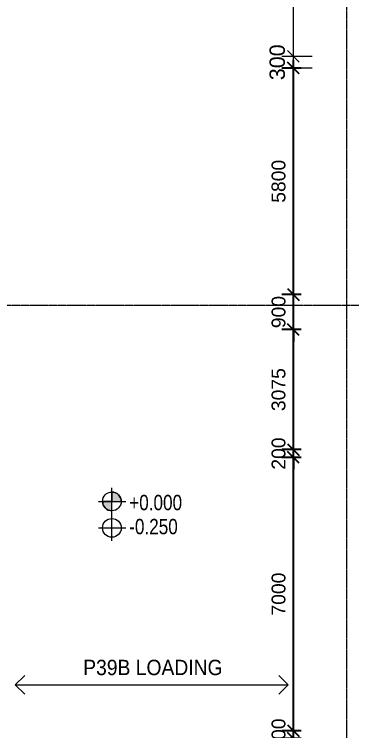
# Model space of a CAD drawing. Header units: millimetres. Extents: x -309924 to 219496, y -330797 to 211873.
# Drawn here: x 82829 to 91481, y 174556 to 192909 of the extents above; entities that cross this region are included whole.
import ezdxf

# ---------------------------------------------------------------- set-up
doc = ezdxf.new("R2010")
doc.units = ezdxf.units.MM
doc.linetypes.add('Grid Line', pattern=[21, 12, -3, 3, -3])
for name, color, linetype, lineweight in [('A-ANNO-DIMS', 7, 'Continuous', 9), ('A-DETL', 102, 'Continuous', 5), ('G-ANNO-DIMS', 7, 'Continuous', 5), ('G-ANNO-TEXT', 7, 'Continuous', 5), ('S-GRID-1', 7, 'Grid Line', 5)]:
    doc.layers.add(name, color=color, linetype=linetype, lineweight=lineweight)
doc.styles.add('Arial_1', font='arial.ttf', dxfattribs={"height": 393.413174})
doc.styles.add('Arial_11', font='arial.ttf', dxfattribs={"height": 354.071856})
doc.styles.add('Arial_5', font='arial.ttf', dxfattribs={"width": 0.9, "height": 393.413174})
doc.styles.add('Arial_9', font='arial.ttf', dxfattribs={"width": 0.8, "height": 393.413174})
doc.dimstyles.new('Diagonal_-_2_0mm_Arial', dxfattribs={"dimscale": 304.8, "dimtxt": 500, "dimasz": 0.984252, "dimexe": 0.984252, "dimexo": 0.984252, "dimgap": 0.656168, "dimtad": 1, "dimdec": 0, "dimrnd": 5, "dimzin": 0, "dimdsep": 46, "dimtxsty": 'Arial_11', "dimblk1": 'OBLIQUE', "dimblk2": 'OBLIQUE', "dimsah": 1, "dimcen": 0.09, "dimdle": 0.656168, "dimadec": 0, "dimazin": 0, "dimtfac": 1, "dimtdec": 4, "dimtix": 1, "dimtmove": 0, "dimatfit": 3, "dimfxl": 1, "dimtvp": 1, "dimtolj": 1, "dimtzin": 0, "dimarcsym": 2})

# ---------------------------------------------------------------- blocks, each defined once
blk = doc.blocks.new('Spot Elevations - Spot Elevation - Target Filled_FFL_SFL-5422820-B2_F PLAN _2 OF 2_')
at = {"layer": 'G-ANNO-DIMS'}
h = blk.add_hatch(color=256, dxfattribs=at)
edge = h.paths.add_edge_path(flags=0)
edge.add_arc((0, 5.494), 1.2, 0, 90, ccw=False)
edge.add_line((1.2, 5.494), (0, 5.494))
edge.add_line((0, 5.494), (0, 6.694))
h = blk.add_hatch(color=256, dxfattribs=at)
edge = h.paths.add_edge_path(flags=0)
edge.add_arc((0, 5.494), 1.2, 180, 270, ccw=False)
edge.add_line((-1.2, 5.494), (0, 5.494))
edge.add_line((0, 5.494), (0, 4.294))
for p, q in [((0, 3.814), (0, 7.211)), ((0, 6.694), (0, 5.494)), ((-1.738, 5.494), (1.804, 5.494)), ((0, 5.494), (-1.2, 5.494)), ((0, 4.294), (0, 5.494)), ((0, 5.494), (1.2, 5.494)), ((0, 0.418), (0, 3.814)), ((-1.738, 2.097), (1.804, 2.097))]:
    blk.add_line(p, q, dxfattribs=at)
for centre in [(0, 5.494), (0, 2.097)]:
    blk.add_circle(centre, 1.2, dxfattribs=at)
for start, end in [(360, 90), (180, 270)]:
    blk.add_arc((0, 5.494), 1.2, start, end, dxfattribs=at)
blk = doc.blocks.new('Dims-B2-FPLAN_2OF2__dwg__Oblique-5772969-B2_F PLAN _2 OF 2_')
at = {"layer": 'A-ANNO-DIMS'}
blk.add_line((-0.5, -0.5), (0.5, 0.5), dxfattribs=at)
blk = doc.blocks.new('_Oblique')
at = {"color": 0, "linetype": 'ByBlock', "lineweight": -2}
blk.add_line((-0.5, -0.5), (0.5, 0.5), dxfattribs=at)
blk = doc.blocks.new('*D189')
at = {"layer": 'A-ANNO-DIMS', "color": 0, "lineweight": -2, "transparency": 16777216}
for p, q in [((89987, 181756), (89987, 182056)), ((90187, 181756), (89687, 181756)), ((89987, 181556), (89987, 181756)), ((90187, 181556), (89687, 181556)), ((89987, 181556), (89987, 181256))]:
    blk.add_line(p, q, dxfattribs=at)
at = {"layer": 'Defpoints', "color": 0, "transparency": 16777216}
for p in [(89987, 181756), (90487, 181756), (90487, 181556)]:
    blk.add_point(p, dxfattribs=at)
at = {"layer": 'A-ANNO-DIMS', "color": 0, "lineweight": -2, "transparency": 16777216, "xscale": 299.9999999999999, "yscale": 299.9999999999999, "zscale": 299.9999999999999}
for p, rotation in [((89987, 181756), 270), ((89987, 181556), 90)]:
    blk.add_blockref('_Oblique', p, dxfattribs=dict(at, rotation=rotation))
at = {"layer": 'A-ANNO-DIMS', "color": 0, "transparency": 16777216, "insert": (89607, 181656), "char_height": 354.1, "attachment_point": 5, "rotation": 90, "style": 'Arial_11'}
blk.add_mtext('\\A1;200', dxfattribs=at)
blk = doc.blocks.new('*D190')
at = {"layer": 'A-ANNO-DIMS', "color": 0, "lineweight": -2, "transparency": 16777216}
for p, q in [((89987, 174356), (89987, 181756)), ((90187, 181556), (89687, 181556)), ((90187, 174556), (89687, 174556))]:
    blk.add_line(p, q, dxfattribs=at)
at = {"layer": 'Defpoints', "color": 0, "transparency": 16777216}
for p in [(89987, 181556), (90487, 181556), (90487, 174556)]:
    blk.add_point(p, dxfattribs=at)
at = {"layer": 'A-ANNO-DIMS', "color": 0, "lineweight": -2, "transparency": 16777216, "xscale": 299.9999999999999, "yscale": 299.9999999999999, "zscale": 299.9999999999999}
for p, rotation in [((89987, 181556), 90), ((89987, 174556), 270)]:
    blk.add_blockref('_Oblique', p, dxfattribs=dict(at, rotation=rotation))
at = {"layer": 'A-ANNO-DIMS', "color": 0, "transparency": 16777216, "insert": (89607, 178056), "char_height": 354.1, "attachment_point": 5, "rotation": 90, "style": 'Arial_11'}
blk.add_mtext('\\A1;7000', dxfattribs=at)
blk = doc.blocks.new('*D191')
at = {"layer": 'A-ANNO-DIMS', "color": 0, "lineweight": -2, "transparency": 16777216}
for p, q in [((89987, 174556), (89987, 174856)), ((90187, 174556), (89687, 174556)), ((89987, 174356), (89987, 174556)), ((90187, 174356), (89687, 174356)), ((89987, 174356), (89987, 174056))]:
    blk.add_line(p, q, dxfattribs=at)
at = {"layer": 'Defpoints', "color": 0, "transparency": 16777216}
for p in [(89987, 174556), (90487, 174556), (90487, 174356)]:
    blk.add_point(p, dxfattribs=at)
at = {"layer": 'A-ANNO-DIMS', "color": 0, "lineweight": -2, "transparency": 16777216, "xscale": 299.9999999999999, "yscale": 299.9999999999999, "zscale": 299.9999999999999}
for p, rotation in [((89987, 174556), 270), ((89987, 174356), 90)]:
    blk.add_blockref('_Oblique', p, dxfattribs=dict(at, rotation=rotation))
at = {"layer": 'A-ANNO-DIMS', "color": 0, "transparency": 16777216, "insert": (89607, 174456), "char_height": 354.1, "attachment_point": 5, "rotation": 90, "style": 'Arial_11'}
blk.add_mtext('\\A1;200', dxfattribs=at)
blk = doc.blocks.new('*D199')
at = {"layer": 'A-ANNO-DIMS', "color": 0, "lineweight": -2, "transparency": 16777216}
for p, q in [((89987, 185531), (89987, 191731)), ((90187, 191531), (89687, 191531)), ((90187, 185731), (89687, 185731))]:
    blk.add_line(p, q, dxfattribs=at)
at = {"layer": 'Defpoints', "color": 0, "transparency": 16777216}
for p in [(89987, 191531), (90487, 191531), (90487, 185731)]:
    blk.add_point(p, dxfattribs=at)
at = {"layer": 'A-ANNO-DIMS', "color": 0, "lineweight": -2, "transparency": 16777216, "xscale": 299.9999999999999, "yscale": 299.9999999999999, "zscale": 299.9999999999999}
for p, rotation in [((89987, 191531), 90), ((89987, 185731), 270)]:
    blk.add_blockref('_Oblique', p, dxfattribs=dict(at, rotation=rotation))
at = {"layer": 'A-ANNO-DIMS', "color": 0, "transparency": 16777216, "insert": (89607, 188631), "char_height": 354.1, "attachment_point": 5, "rotation": 90, "style": 'Arial_11'}
blk.add_mtext('\\A1;5800', dxfattribs=at)
blk = doc.blocks.new('*D200')
at = {"layer": 'A-ANNO-DIMS', "color": 0, "lineweight": -2, "transparency": 16777216}
for p, q in [((89987, 185731), (89987, 186031)), ((90187, 185731), (89687, 185731)), ((89987, 184831), (89987, 185731)), ((90187, 184831), (89687, 184831)), ((89987, 184831), (89987, 184531))]:
    blk.add_line(p, q, dxfattribs=at)
at = {"layer": 'Defpoints', "color": 0, "transparency": 16777216}
for p in [(89987, 185731), (90487, 185731), (90487, 184831)]:
    blk.add_point(p, dxfattribs=at)
at = {"layer": 'A-ANNO-DIMS', "color": 0, "lineweight": -2, "transparency": 16777216, "xscale": 299.9999999999999, "yscale": 299.9999999999999, "zscale": 299.9999999999999}
for p, rotation in [((89987, 185731), 270), ((89987, 184831), 90)]:
    blk.add_blockref('_Oblique', p, dxfattribs=dict(at, rotation=rotation))
at = {"layer": 'A-ANNO-DIMS', "color": 0, "transparency": 16777216, "insert": (89607, 185281), "char_height": 354.1, "attachment_point": 5, "rotation": 90, "style": 'Arial_11'}
blk.add_mtext('\\A1;900', dxfattribs=at)
blk = doc.blocks.new('*D201')
at = {"layer": 'A-ANNO-DIMS', "color": 0, "lineweight": -2, "transparency": 16777216}
for p, q in [((89987, 181556), (89987, 185031)), ((90187, 184831), (89687, 184831)), ((90187, 181756), (89687, 181756))]:
    blk.add_line(p, q, dxfattribs=at)
at = {"layer": 'Defpoints', "color": 0, "transparency": 16777216}
for p in [(89987, 184831), (90487, 184831), (90487, 181756)]:
    blk.add_point(p, dxfattribs=at)
at = {"layer": 'A-ANNO-DIMS', "color": 0, "lineweight": -2, "transparency": 16777216, "xscale": 299.9999999999999, "yscale": 299.9999999999999, "zscale": 299.9999999999999}
for p, rotation in [((89987, 184831), 90), ((89987, 181756), 270)]:
    blk.add_blockref('_Oblique', p, dxfattribs=dict(at, rotation=rotation))
at = {"layer": 'A-ANNO-DIMS', "color": 0, "transparency": 16777216, "insert": (89606, 183294), "char_height": 354.1, "attachment_point": 5, "rotation": 90, "style": 'Arial_11'}
blk.add_mtext('\\A1;3075', dxfattribs=at)

msp = doc.modelspace()

# ---------------------------------------------------------------- linework, layer by layer
at = {"layer": 'A-ANNO-DIMS'}
for p, q in [((89987.3, 191230.7), (89987.3, 201730.6)), ((90468.3, 191530.7), (89687.3, 191530.7))]:
    msp.add_line(p, q, dxfattribs=at)
at = {"layer": 'A-ANNO-DIMS', "flags": 128}
msp.add_lwpolyline([(90468.3, 191830.7), (89687.3, 191830.7)], dxfattribs=at)
at = {"layer": 'A-DETL'}
for p, q in [((82854.7, 175728.2), (83095.1, 175968.6)), ((89856.4, 175728.2), (89616, 175968.6)), ((82854.7, 175728.2), (89856.4, 175728.2)), ((82854.7, 175728.2), (83095.1, 175487.7)), ((89856.4, 175728.2), (89616, 175487.7))]:
    msp.add_line(p, q, dxfattribs=at)
at = {"layer": 'S-GRID-1'}
for p, q in [((91351.5, 210672.6), (91351.1, 140117.7)), ((-10508, 185456.2), (128177.5, 185455.5))]:
    msp.add_line(p, q, dxfattribs=at)

# ---------------------------------------------------------------- block references
at = {"xscale": 300, "yscale": 300, "zscale": 300}
for p, rotation in [((89987.3, 191830.7), 270), ((89987.3, 191530.7), 90)]:
    msp.add_blockref('Dims-B2-FPLAN_2OF2__dwg__Oblique-5772969-B2_F PLAN _2 OF 2_', p, dxfattribs=dict(at, rotation=rotation))
at = {"layer": 'G-ANNO-DIMS', "xscale": 199.9999999999998, "yscale": 199.9999999999998, "zscale": 199.9999999999998}
msp.add_blockref('Spot Elevations - Spot Elevation - Target Filled_FFL_SFL-5422820-B2_F PLAN _2 OF 2_', (85332, 179332.2), dxfattribs=at)

# ---------------------------------------------------------------- texts
at = {"layer": 'A-ANNO-DIMS', "insert": (89374.5, 191680.7), "char_height": 393.41, "width": 1094.4, "attachment_point": 2, "rotation": 90, "line_spacing_factor": 0.938532, "style": 'Arial_1'}
msp.add_mtext('300', dxfattribs=at)
at = {"layer": 'G-ANNO-DIMS', "insert": (85775.5, 180597.7), "char_height": 393.41, "width": 1598.4, "attachment_point": 1, "line_spacing_factor": 0.938532, "style": 'Arial_9'}
msp.add_mtext('+0.000\\P-0.250', dxfattribs=at)
at = {"layer": 'G-ANNO-TEXT', "insert": (84596.8, 176372.7), "char_height": 393.413, "width": 4032, "attachment_point": 1, "line_spacing_factor": 0.938532, "style": 'Arial_5'}
msp.add_mtext('P39B LOADING', dxfattribs=at)

# ---------------------------------------------------------------- dimensions: what is measured, and where the dimension line sits
at = {"layer": 'A-ANNO-DIMS'}
for base, p1, p2, picture, middle in [((89987.3, 191530.7), (90487.3, 185731), (90487.3, 191530.7), '*D199', (89606.6, 188630.9)), ((89987.3, 185731), (90487.3, 184831), (90487.3, 185731), '*D200', (89606.6, 185281)), ((89987.3, 184831), (90487.3, 181756), (90487.3, 184831), '*D201', (89606.4, 183293.5)), ((89987.3, 181756), (90487.3, 181555.9), (90487.3, 181756), '*D189', (89606.6, 181656)), ((89987.3, 181555.9), (90487.3, 174555.9), (90487.3, 181555.9), '*D190', (89606.6, 178055.9)), ((89987.3, 174555.9), (90487.3, 174356), (90487.3, 174555.9), '*D191', (89606.6, 174456))]:
    dim = msp.add_linear_dim(base=base, p1=p1, p2=p2, angle=90, dimstyle='Diagonal_-_2_0mm_Arial', override={"dimpost": '<>', "dimtmove": 1, "dimarcsym": 2}, dxfattribs=at)
    dim.commit()
    dim.dimension.update_dxf_attribs({"geometry": picture, "text_midpoint": middle})

doc.saveas('drawing.dxf')
